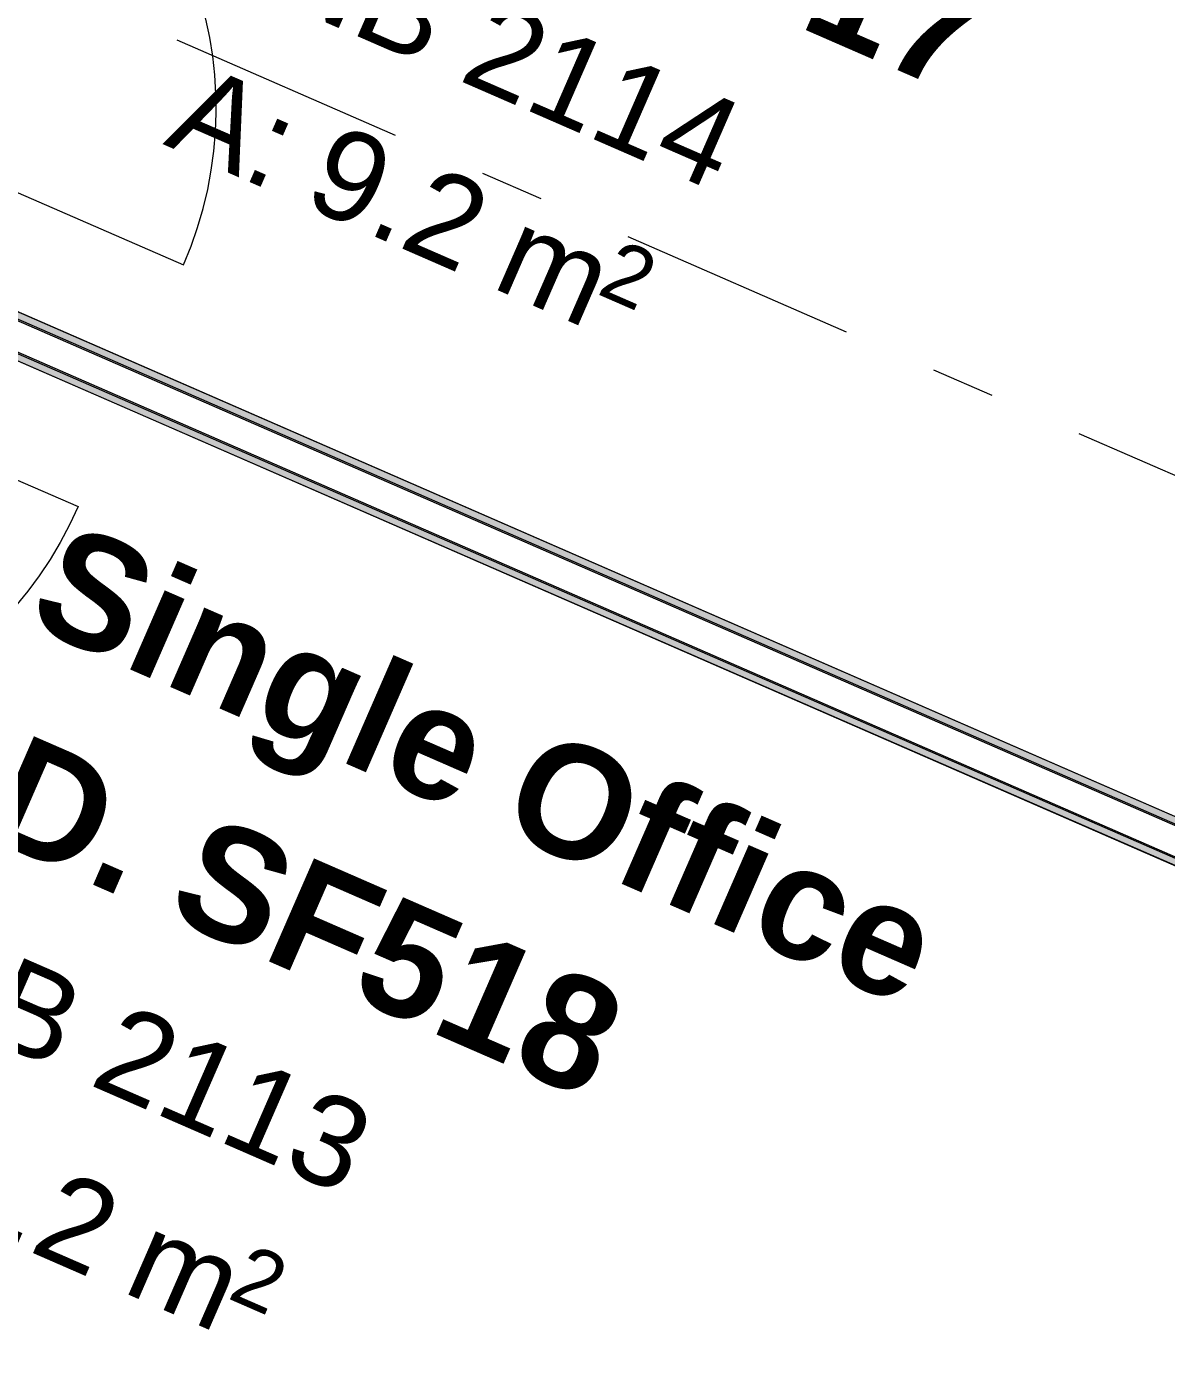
# Model space of a CAD drawing. Header units: millimetres. Extents: x -50172 to 90294, y -80883 to 956680.
# Drawn here: x 4361 to 6895, y -10666 to -7704 of the extents above; entities that cross this region are included whole.
import ezdxf
from ezdxf.enums import TextEntityAlignment as Align

# ---------------------------------------------------------------- set-up
doc = ezdxf.new("R2010")
doc.units = ezdxf.units.MM
doc.header["$MEASUREMENT"] = 0
doc.linetypes.add('Double Dashed', pattern=[1093.611073, 529.166651, -211.666656, 141.111112, -211.666656])
for name, color, linetype in [('New_A-15-MG_Structural_Grid_Phase_2', 7, 'Continuous'), ('New_A-25-M_Wall_Int', 7, 'Continuous'), ('New_A-35-M_FFE-Zone', 7, 'Continuous'), ('New_ArchiCAD Doors', 7, 'Continuous')]:
    doc.layers.add(name, color=color, linetype=linetype)
for name, color, linetype, lineweight, true_color in [('New_A-15-MG_Structural_Grid_Phase_2_Pen_No__222', 7, 'Continuous', 13, 0x65af33), ('New_A-25-M_Wall_Int_Pen_No__107', 7, 'Continuous', 15, 0xa6a6a6), ('New_A-35-M_FFE-Zone_Pen_No__74', 7, 'Continuous', 20, 0x606060), ('New_ArchiCAD Doors_Pen_No__43', 7, 'Continuous', 30, 0x444444), ('New_ArchiCAD Doors_Pen_No__63', 7, 'Continuous', 20, 0x606060)]:
    doc.layers.add(name, color=color, linetype=linetype, lineweight=lineweight, true_color=true_color)
for name, color, linetype, lineweight in [('New_A-25-M_Wall_Int_Pen_No__1', 7, 'Continuous', 13), ('New_ArchiCAD Doors_Pen_No__1', 7, 'Continuous', 13), ('New_ArchiCAD Zone Stamps_Pen_No__9', 7, 'Continuous', 13)]:
    doc.layers.add(name, color=color, linetype=linetype, lineweight=lineweight)
doc.styles.add('GENERATED_STYLE_2', font='')
doc.styles.add('GENERATED_STYLE_3', font='')
doc.styles.add('GENERATED_STYLE_4', font='')
doc.styles.get('GENERATED_STYLE_2').set_extended_font_data('Arial', bold=True)
doc.styles.get('GENERATED_STYLE_3').set_extended_font_data('Arial')
doc.styles.get('GENERATED_STYLE_4').set_extended_font_data('Swis721 BT')

# ---------------------------------------------------------------- blocks, each defined once
blk = doc.blocks.new('Single Office_INB 2114_25_1', base_point=(5777.8, -7983.6))
at = {"layer": 'New_A-35-M_FFE-Zone_Pen_No__74', "linetype": 'Continuous'}
blk.add_line((3815.4, -8108.7), (7547.1, -9735.9), dxfattribs=at)
at = {"layer": 'New_ArchiCAD Zone Stamps_Pen_No__9'}
for tag, height, style, p in [('ROOM_NAME', 250, 'GENERATED_STYLE_2', (5276.7, -6568.6)), ('zoneNameLine2', 250, 'GENERATED_STYLE_2', (5088.2, -7000.8)), ('ROOM_NUMBER', 200, 'GENERATED_STYLE_3', (4899.8, -7421.5)), ('measuredAreaCode', 200, 'GENERATED_STYLE_3', (4742.8, -7781.6)), ('DUMMY_649', 200, 'GENERATED_STYLE_3', (5050.2, -7915.6)), ('DUMMY_650', 200, 'GENERATED_STYLE_3', (5399.7, -8068)), ('DUMMY_651', 133.3, 'GENERATED_STYLE_3', (5679, -8174.6))]:
    blk.add_attdef(tag, text='', height=height, rotation=336.4404, dxfattribs=dict(at, style=style)).set_placement(p, align=Align.TOP_LEFT)
blk = doc.blocks.new('Single Office_INB 2113_26_1', base_point=(4956.9, -9895.4))
at = {"layer": 'New_A-35-M_FFE-Zone_Pen_No__74', "linetype": 'Continuous'}
blk.add_line((7507.1, -9827.5), (3775.5, -8200.4), dxfattribs=at)
at = {"layer": 'New_ArchiCAD Zone Stamps_Pen_No__9'}
for tag, height, style, p in [('ROOM_NAME', 250, 'GENERATED_STYLE_2', (4455.7, -8801)), ('zoneNameLine2', 250, 'GENERATED_STYLE_2', (4267.3, -9233.2)), ('ROOM_NUMBER', 200, 'GENERATED_STYLE_3', (4078.9, -9653.9)), ('measuredAreaCode', 200, 'GENERATED_STYLE_3', (3921.8, -10014)), ('DUMMY_649', 200, 'GENERATED_STYLE_3', (4229.2, -10148)), ('DUMMY_650', 200, 'GENERATED_STYLE_3', (4578.8, -10300.4)), ('DUMMY_651', 133.3, 'GENERATED_STYLE_3', (4858, -10407))]:
    blk.add_attdef(tag, text='', height=height, rotation=336.4404, dxfattribs=dict(at, style=style)).set_placement(p, align=Align.TOP_LEFT)
blk = doc.blocks.new('Wall_130_1', base_point=(2784.5, -10222.8))
at = {"layer": 'New_A-25-M_Wall_Int_Pen_No__107', "linetype": 'Continuous', "lineweight": 0, "true_color": 0x535353}
for points in [[(2868.9, -10279.3), (6614.3, -11912.5), (6615.5, -11909.7), (2870.1, -10276.6)], [(2842.2, -10340.7), (6587.6, -11973.9), (6588.8, -11971.2), (2843.4, -10338)]]:
    blk.add_hatch(color=251, dxfattribs=at).paths.add_polyline_path(points)
at = {"layer": 'New_A-25-M_Wall_Int_Pen_No__107', "linetype": 'Continuous'}
for points in [[(2870.1, -10276.6), (6615.5, -11909.7), (6621.5, -11896), (2876.1, -10262.8)], [(2836.2, -10354.5), (6581.6, -11987.6), (6587.6, -11973.9), (2842.2, -10340.7)]]:
    blk.add_hatch(color=256, dxfattribs=at).paths.add_polyline_path(points)
at = {"layer": 'New_A-25-M_Wall_Int_Pen_No__1', "linetype": 'Continuous'}
for p, q in [((2870.1, -10276.6), (6615.5, -11909.7)), ((2868.9, -10279.3), (6614.3, -11912.5)), ((2842.2, -10340.7), (6587.6, -11973.9)), ((2843.4, -10338), (6588.8, -11971.2))]:
    blk.add_line(p, q, dxfattribs=at)
at = {"layer": 'New_A-25-M_Wall_Int_Pen_No__1', "linetype": 'Continuous', "flags": 128}
for points in [[(6621.5, -11896), (2876.1, -10262.8)], [(2836.2, -10354.5), (6581.6, -11987.6)], [(6615.5, -11909.7), (6621.5, -11896)], [(6588.8, -11971.2), (6614.3, -11912.5)], [(6614.3, -11912.5), (6615.5, -11909.7)], [(6581.6, -11987.6), (6587.6, -11973.9)], [(6587.6, -11973.9), (6588.8, -11971.2)]]:
    blk.add_lwpolyline(points, dxfattribs=at)
blk = doc.blocks.new('Wall_131_1', base_point=(3723.8, -8068.7))
at = {"layer": 'New_A-25-M_Wall_Int_Pen_No__107', "linetype": 'Continuous'}
for points in [[(3809.4, -8122.4), (7554.8, -9755.6), (7560.8, -9741.9), (3815.4, -8108.7)], [(3775.5, -8200.4), (7520.9, -9833.5), (7526.9, -9819.8), (3781.5, -8186.6)]]:
    blk.add_hatch(color=256, dxfattribs=at).paths.add_polyline_path(points)
at = {"layer": 'New_A-25-M_Wall_Int_Pen_No__107', "linetype": 'Continuous', "lineweight": 0, "true_color": 0x535353}
for points in [[(3808.2, -8125.2), (7553.6, -9758.4), (7554.8, -9755.6), (3809.4, -8122.4)], [(3781.5, -8186.6), (7526.9, -9819.8), (7528.1, -9817), (3782.7, -8183.9)]]:
    blk.add_hatch(color=251, dxfattribs=at).paths.add_polyline_path(points)
at = {"layer": 'New_A-25-M_Wall_Int_Pen_No__1', "linetype": 'Continuous'}
for p, q in [((3808.2, -8125.2), (7553.6, -9758.4)), ((3809.4, -8122.4), (7554.8, -9755.6)), ((3781.5, -8186.6), (7526.9, -9819.8)), ((3782.7, -8183.9), (7528.1, -9817))]:
    blk.add_line(p, q, dxfattribs=at)
at = {"layer": 'New_A-25-M_Wall_Int_Pen_No__1', "linetype": 'Continuous', "flags": 128}
for points in [[(7547.1, -9735.9), (3815.4, -8108.7)], [(3775.5, -8200.4), (7520.9, -9833.5)], [(7554.8, -9755.6), (7560.8, -9741.9)], [(7528.1, -9817), (7553.6, -9758.4)], [(7553.6, -9758.4), (7554.8, -9755.6)], [(7520.9, -9833.5), (7526.9, -9819.8)], [(7526.9, -9819.8), (7528.1, -9817)]]:
    blk.add_lwpolyline(points, dxfattribs=at)
blk = doc.blocks.new('Door with Sidelight on Side 2 19_2')
at = {"layer": 'New_ArchiCAD Doors_Pen_No__1', "linetype": 'Continuous'}
for p, q in [((-755, -15), (-755, 0)), ((755, -15), (755, 0)), ((-755, -18), (-755, -15)), ((-755, -38), (-755, -18)), ((755, -18), (755, -15)), ((755, -38), (755, -18)), ((-755, -63), (-755, -38)), ((755, -63), (755, -38)), ((-755, -82), (-755, -63)), ((-755, -85), (-755, -82)), ((-755, -100), (-755, -85)), ((755, -82), (755, -63)), ((755, -85), (755, -82)), ((755, -100), (755, -85))]:
    blk.add_line(p, q, dxfattribs=at)
at = {"layer": 'New_ArchiCAD Doors_Pen_No__43', "linetype": 'Continuous'}
for p, q in [((-748, 0), (-755, 0)), ((-755, 0), (-755, -100)), ((-682, 0), (-748, 0)), ((-748, 0), (-748, -100)), ((-254, 0), (-682, 0)), ((-682, 0), (-682, -100)), ((-682, -100), (-682, 0)), ((-254, -100), (-254, 0)), ((-188, 0), (-254, 0)), ((-254, 0), (-254, -100)), ((-188, -100), (-188, 0)), ((748, 0), (682, 0)), ((682, 0), (682, -100)), ((748, 0), (755, 0)), ((748, -100), (748, 0)), ((755, 0), (755, -100)), ((-748, -100), (-755, -100)), ((-748, -100), (-682, -100)), ((-682, -100), (-254, -100)), ((-254, -100), (-188, -100)), ((682, -100), (748, -100)), ((748, -100), (755, -100))]:
    blk.add_line(p, q, dxfattribs=at)
at = {"layer": 'New_ArchiCAD Doors_Pen_No__63', "linetype": 'Continuous'}
blk.add_line((682, 0), (682, 870), dxfattribs=at)
blk.add_arc((682, 0), 870, 90, 180, dxfattribs=at)
blk = doc.blocks.new('Door with Sidelight on Side 2 19')
at = {"layer": 'New_ArchiCAD Doors_Pen_No__1', "linetype": 'Continuous'}
for p, q in [((-755, 0), (-755, -15)), ((755, 0), (755, -15)), ((-755, -15), (-755, -18)), ((-755, -18), (-755, -38)), ((755, -15), (755, -18)), ((755, -18), (755, -38)), ((-755, -38), (-755, -63)), ((755, -38), (755, -63)), ((-755, -63), (-755, -82)), ((-755, -82), (-755, -85)), ((-755, -85), (-755, -100)), ((755, -63), (755, -82)), ((755, -82), (755, -85)), ((755, -85), (755, -100))]:
    blk.add_line(p, q, dxfattribs=at)
at = {"layer": 'New_ArchiCAD Doors_Pen_No__43', "linetype": 'Continuous'}
for p, q in [((-748, 0), (-755, 0)), ((-755, 0), (-755, -100)), ((-682, 0), (-748, 0)), ((-748, 0), (-748, -100)), ((-254, 0), (-682, 0)), ((-682, 0), (-682, -100)), ((-682, -100), (-682, 0)), ((-254, -100), (-254, 0)), ((-188, 0), (-254, 0)), ((-254, 0), (-254, -100)), ((-188, -100), (-188, 0)), ((748, 0), (682, 0)), ((682, 0), (682, -100)), ((748, 0), (755, 0)), ((748, -100), (748, 0)), ((755, 0), (755, -100)), ((-748, -100), (-755, -100)), ((-748, -100), (-682, -100)), ((-682, -100), (-254, -100)), ((-254, -100), (-188, -100)), ((682, -100), (748, -100)), ((748, -100), (755, -100))]:
    blk.add_line(p, q, dxfattribs=at)
at = {"layer": 'New_ArchiCAD Doors_Pen_No__63', "linetype": 'Continuous'}
blk.add_line((682, 0), (682, 870), dxfattribs=at)
blk.add_arc((682, 0), 870, 90, 180, dxfattribs=at)
blk = doc.blocks.new('Wall_289_1', base_point=(-1916.9, -21004.6))
at = {"layer": 'New_ArchiCAD Doors', "color": 251, "linetype": 'Continuous', "lineweight": 20, "true_color": 0x606060, "zscale": 1000, "rotation": 246.4404115839982}
blk.add_blockref('Door with Sidelight on Side 2 19_2', (4185.2, -7260.8), dxfattribs=at)
at = {"layer": 'New_ArchiCAD Doors', "color": 251, "linetype": 'Continuous', "lineweight": 20, "true_color": 0x606060, "xscale": -1, "zscale": 1000, "rotation": 246.4404115839982}
blk.add_blockref('Door with Sidelight on Side 2 19', (3405.7, -9048.3), dxfattribs=at)
blk = doc.blocks.new('Standard grid marker_45')
at = {"layer": 'New_A-15-MG_Structural_Grid_Phase_2_Pen_No__222', "linetype": 'Double Dashed'}
blk.add_line((2937.8, 0), (29897.5, 0), dxfattribs=at)
at = {"layer": 'New_A-15-MG_Structural_Grid_Phase_2_Pen_No__222', "style": 'GENERATED_STYLE_4'}
for tag, p in [('AC_MarkerText_1_0', (-500, 43.4)), ('AC_MarkerText_1_1', (33335.4, 43.4))]:
    blk.add_attdef(tag, text='', height=350, rotation=180, dxfattribs=at).set_placement(p, align=Align.MIDDLE_CENTER)

msp = doc.modelspace()

# ---------------------------------------------------------------- block references
at = {"layer": 'New_A-15-MG_Structural_Grid_Phase_2', "color": 8, "linetype": 'Continuous', "lineweight": 15, "zscale": 1000, "rotation": 156.4404115840001}
msp.add_blockref('Standard grid marker_45', (18901.3, -13928.7), dxfattribs=at)
at = {"layer": 'New_A-25-M_Wall_Int', "color": 250, "lineweight": 50, "true_color": 0x2a2a2a}
for name, p in [('Wall_289_1', (-1916.9, -21004.6)), ('Wall_131_1', (3723.8, -8068.7)), ('Wall_130_1', (2784.5, -10222.8))]:
    msp.add_blockref(name, p, dxfattribs=at)
at = {"layer": 'New_A-35-M_FFE-Zone', "linetype": 'Continuous'}
ref = msp.add_blockref('Single Office_INB 2114_25_1', (5777.8, -7983.6), dxfattribs=at)
ref.add_attrib('ROOM_NUMBER', 'INB 2114', dxfattribs={"layer": 'New_ArchiCAD Zone Stamps_Pen_No__9', "color": 7, "height": 200, "rotation": 336.4404, "style": 'GENERATED_STYLE_3'}).set_placement((4899.8, -7421.5), align=Align.TOP_LEFT)
ref.add_attrib('zoneNameLine2', 'ID. SF517', dxfattribs={"layer": 'New_ArchiCAD Zone Stamps_Pen_No__9', "color": 7, "height": 250, "rotation": 336.4404, "style": 'GENERATED_STYLE_2'}).set_placement((5088.2, -7000.8), align=Align.TOP_LEFT)
ref.add_attrib('measuredAreaCode', 'A: ', dxfattribs={"layer": 'New_ArchiCAD Zone Stamps_Pen_No__9', "color": 7, "height": 200, "rotation": 336.4404, "style": 'GENERATED_STYLE_3'}).set_placement((4742.8, -7781.6), align=Align.TOP_LEFT)
ref.add_attrib('DUMMY_649', '9.2', dxfattribs={"layer": 'New_ArchiCAD Zone Stamps_Pen_No__9', "color": 7, "height": 200, "rotation": 336.4404, "style": 'GENERATED_STYLE_3'}).set_placement((5050.2, -7915.6), align=Align.TOP_LEFT)
ref.add_attrib('DUMMY_650', ' m', dxfattribs={"layer": 'New_ArchiCAD Zone Stamps_Pen_No__9', "color": 7, "height": 200, "rotation": 336.4404, "style": 'GENERATED_STYLE_3'}).set_placement((5399.7, -8068), align=Align.TOP_LEFT)
ref.add_attrib('DUMMY_651', '2', dxfattribs={"layer": 'New_ArchiCAD Zone Stamps_Pen_No__9', "color": 7, "height": 133.3, "rotation": 336.4404, "style": 'GENERATED_STYLE_3'}).set_placement((5679, -8174.6), align=Align.TOP_LEFT)
ref = msp.add_blockref('Single Office_INB 2113_26_1', (4956.9, -9895.4), dxfattribs=at)
ref.add_attrib('ROOM_NAME', 'Single Office', dxfattribs={"layer": 'New_ArchiCAD Zone Stamps_Pen_No__9', "color": 7, "height": 250, "rotation": 336.4404, "style": 'GENERATED_STYLE_2'}).set_placement((4455.7, -8801), align=Align.TOP_LEFT)
ref.add_attrib('ROOM_NUMBER', 'INB 2113', dxfattribs={"layer": 'New_ArchiCAD Zone Stamps_Pen_No__9', "color": 7, "height": 200, "rotation": 336.4404, "style": 'GENERATED_STYLE_3'}).set_placement((4078.9, -9653.9), align=Align.TOP_LEFT)
ref.add_attrib('zoneNameLine2', 'ID. SF518', dxfattribs={"layer": 'New_ArchiCAD Zone Stamps_Pen_No__9', "color": 7, "height": 250, "rotation": 336.4404, "style": 'GENERATED_STYLE_2'}).set_placement((4267.3, -9233.2), align=Align.TOP_LEFT)
ref.add_attrib('DUMMY_649', '9.2', dxfattribs={"layer": 'New_ArchiCAD Zone Stamps_Pen_No__9', "color": 7, "height": 200, "rotation": 336.4404, "style": 'GENERATED_STYLE_3'}).set_placement((4229.2, -10148), align=Align.TOP_LEFT)
ref.add_attrib('DUMMY_650', ' m', dxfattribs={"layer": 'New_ArchiCAD Zone Stamps_Pen_No__9', "color": 7, "height": 200, "rotation": 336.4404, "style": 'GENERATED_STYLE_3'}).set_placement((4578.8, -10300.4), align=Align.TOP_LEFT)
ref.add_attrib('DUMMY_651', '2', dxfattribs={"layer": 'New_ArchiCAD Zone Stamps_Pen_No__9', "color": 7, "height": 133.3, "rotation": 336.4404, "style": 'GENERATED_STYLE_3'}).set_placement((4858, -10407), align=Align.TOP_LEFT)

doc.saveas('drawing.dxf')
